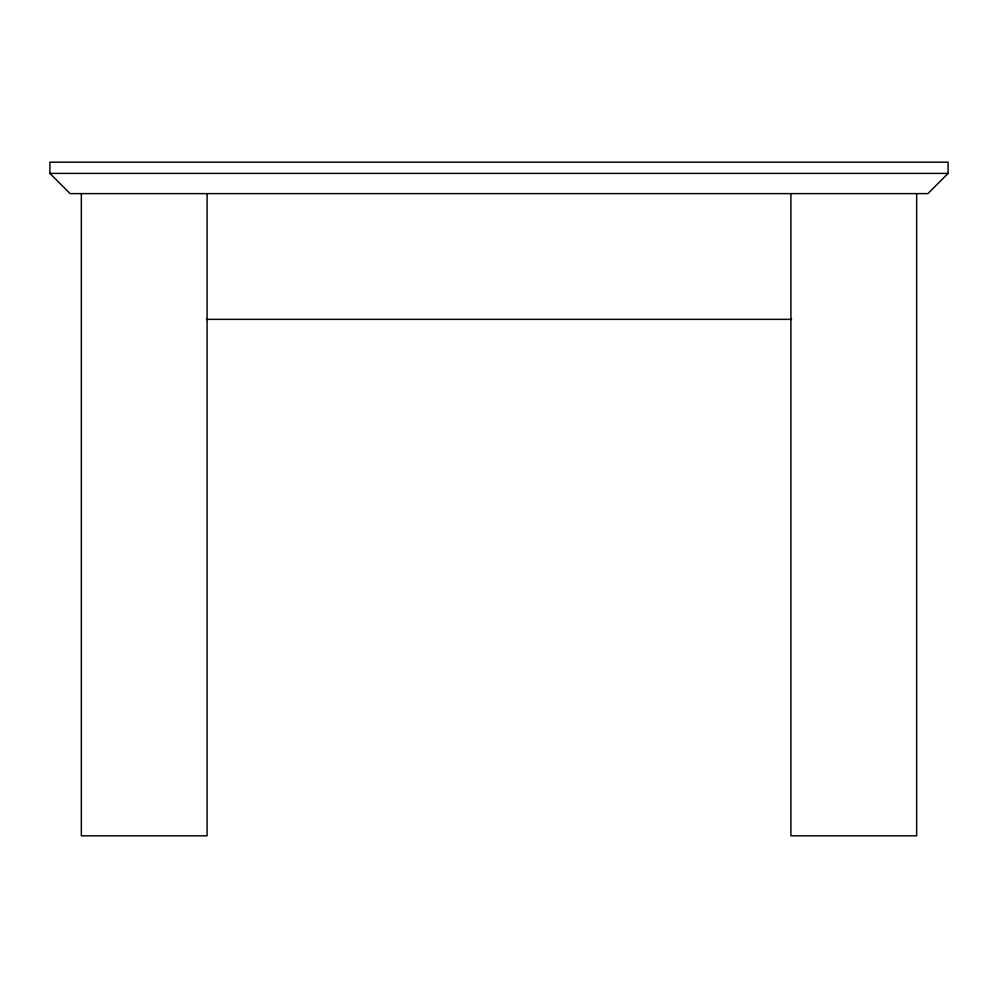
<?xml version="1.0" encoding="UTF-8"?>
<svg xmlns="http://www.w3.org/2000/svg" width="998" height="998" viewBox="0 0 998 998"><rect width="100%" height="100%" fill="white"/><g stroke="black" fill="none" stroke-linecap="round" stroke-linejoin="round"><path stroke-width="1.5" d="M948.1 173.403L927.89 193.612L70.11 193.612L49.9 173.403L49.9 162.175L948.1 162.175L948.1 173.403L49.9 173.403M206.449 319.36L791.551 319.36M916.663 193.612L916.663 835.825L790.915 835.825L790.915 193.612M207.085 193.612L207.085 835.825L81.337 835.825L81.337 193.612"/></g></svg>
